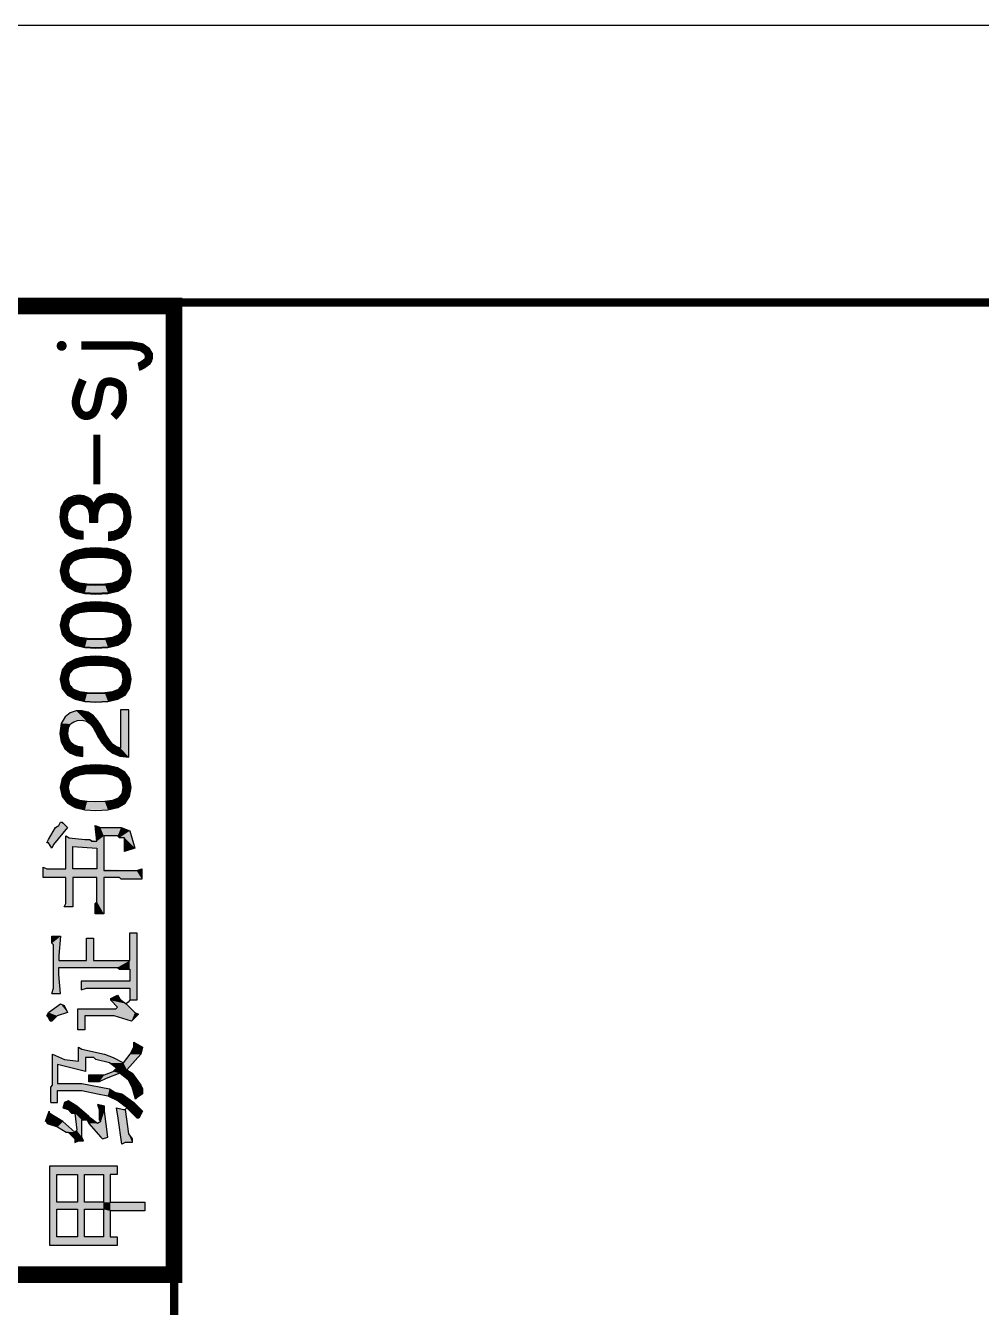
# Model space of a CAD drawing. Extents: x -42 to 819, y -365 to 844.
# Drawn here: x -12.2 to 22.33, y 787.91 to 834.22 of the extents above; entities that cross this region are included whole.
import ezdxf

# ---------------------------------------------------------------- set-up
doc = ezdxf.new("R2010")
doc.units = 0
doc.header["$MEASUREMENT"] = 0
doc.layers.get('0').update_dxf_attribs({"linetype": 'CONTINUOUS'})
for name, color, linetype in [('1', 2, 'CONTINUOUS'), ('2', 1, 'CONTINUOUS'), ('_TCC_NET_BORDER', 7, 'CONTINUOUS')]:
    doc.layers.add(name, color=color, linetype=linetype)

# ---------------------------------------------------------------- blocks, each defined once
blk = doc.blocks.new('ZZ')
at = {"color": 4, "const_width": 0.6}
blk.add_lwpolyline([(0, 0), (35, 0), (35, -18), (0, -18)], close=True, dxfattribs=at)
at = {"color": 1}
for points in [[(5.587, -13.358), (5.462, -13.42), (5.337, -13.795), (5.149, -14.108), (5.149, -14.17), (4.899, -14.42), (4.774, -14.42), (4.837, -14.545), (4.837, -14.733), (4.962, -14.67), (5.587, -14.67), (5.587, -14.858), (5.462, -14.92), (4.962, -15.358), (4.899, -15.42), (4.962, -15.608), (5.899, -15.483), (6.087, -15.483), (6.149, -15.233), (5.962, -15.295), (5.587, -15.295), (5.524, -15.358), (5.462, -15.233), (5.649, -14.983), (5.712, -14.92), (6.087, -14.483), (6.274, -14.17), (6.212, -14.045), (6.024, -13.983), (5.962, -14.17), (5.837, -14.295), (5.837, -14.42), (5.212, -14.483), (5.149, -14.42), (5.524, -13.983), (5.837, -13.483)], [(5.524, -13.358), (5.899, -13.483), (5.837, -13.483)], [(1.048, -13.509), (3.923, -13.509), (3.923, -13.509), (3.923, -14.446), (3.923, -14.446), (3.923, -15.384), (3.923, -15.384), (3.923, -15.946), (3.923, -15.946), (3.61, -15.946), (3.61, -15.946), (3.61, -15.696), (3.61, -15.696), (2.673, -15.696), (2.673, -15.696), (2.61, -15.696), (2.61, -15.696), (2.61, -16.634), (2.61, -16.634), (2.61, -16.946), (2.61, -16.946), (2.298, -16.946), (2.298, -16.946), (2.298, -16.009), (2.298, -16.009), (2.298, -15.696), (2.298, -15.696), (1.36, -15.696), (1.36, -15.696), (1.36, -15.946), (1.36, -15.946), (1.048, -15.946), (1.048, -15.946), (1.048, -15.009), (1.048, -15.009), (1.048, -14.071), (1.048, -14.071), (1.048, -13.571), (1.048, -13.571), (1.048, -13.509)], [(1.36, -13.759), (2.298, -13.759), (2.298, -13.759), (2.36, -13.759), (2.36, -13.759), (2.36, -14.509), (2.36, -14.509), (1.423, -14.509), (1.423, -14.509), (1.36, -14.509), (1.36, -14.509), (1.36, -13.821), (1.36, -13.821), (1.36, -13.759)], [(2.61, -13.759), (3.548, -13.759), (3.548, -13.759), (3.61, -13.759), (3.61, -13.759), (3.61, -14.509), (3.61, -14.509), (2.673, -14.509), (2.673, -14.509), (2.61, -14.509), (2.61, -14.509), (2.61, -13.821), (2.61, -13.821), (2.61, -13.759)], [(6.212, -13.545), (6.774, -13.545), (6.837, -13.608), (7.774, -13.608), (7.962, -13.608), (7.774, -14.045), (7.712, -14.545), (8.212, -14.545), (8.149, -14.67), (7.962, -15.483), (7.837, -15.795), (7.649, -16.17), (7.962, -16.42), (8.212, -16.545), (8.399, -16.545), (8.212, -16.858), (7.962, -16.795), (7.399, -16.295), (7.274, -16.483), (6.837, -16.795), (6.712, -16.858), (6.524, -16.858), (6.399, -16.67), (6.337, -16.608), (6.774, -16.483), (7.024, -16.358), (7.274, -16.045), (7.087, -15.545), (6.962, -15.295), (6.962, -14.92), (7.212, -14.92), (7.212, -15.483), (7.337, -15.795), (7.462, -15.92), (7.649, -15.67), (7.774, -15.17), (7.837, -15.108), (7.837, -14.795), (7.337, -14.795), (7.587, -13.795), (6.899, -13.795), (6.899, -14.67), (6.712, -15.67), (6.587, -15.858), (6.524, -16.108), (6.212, -16.545), (5.899, -16.858), (5.649, -16.733), (5.649, -16.67), (6.024, -16.295), (5.962, -16.233), (5.087, -16.358), (4.899, -16.483), (4.774, -16.483), (4.774, -16.233), (4.712, -16.108), (5.649, -15.983), (6.024, -15.92), (5.962, -16.17), (5.962, -16.233)], [(6.212, -13.545), (6.212, -13.795), (6.649, -13.795), (6.649, -14.67), (6.524, -15.233), (6.462, -15.608), (6.274, -15.983), (6.087, -16.233), (6.024, -16.295)], [(10.159, -13.588), (10.346, -13.65), (11.284, -13.65), (11.909, -13.65), (11.971, -13.588), (12.221, -13.588), (12.221, -13.9), (11.534, -13.838), (11.346, -13.838), (11.346, -14.775), (11.346, -14.838), (12.159, -14.838), (12.159, -15.088), (11.346, -15.088), (11.346, -16.025), (11.346, -16.4), (12.284, -16.4), (12.346, -16.4), (12.346, -16.65), (11.409, -16.65), (10.471, -16.65), (9.909, -16.65), (9.909, -16.4), (9.846, -16.338), (9.784, -16.275), (9.471, -16.588), (9.409, -16.713), (9.346, -16.65), (9.159, -16.463), (9.346, -15.838), (9.346, -14.9), (9.346, -14.775), (8.846, -14.775), (8.846, -14.525), (9.596, -14.525), (9.596, -15.463), (9.596, -15.9), (9.659, -15.963), (9.909, -15.713), (9.971, -15.713), (10.096, -15.963), (9.971, -16.025), (9.909, -16.088), (9.784, -16.275)], [(10.159, -13.588), (10.159, -13.9), (10.846, -13.838), (11.096, -13.838), (11.096, -14.775), (11.096, -15.713), (11.096, -15.963), (11.034, -16.025), (11.034, -16.4), (10.596, -16.4), (10.596, -15.463), (10.596, -14.65), (10.284, -14.65), (10.346, -14.838), (10.346, -15.775), (10.346, -16.4), (9.971, -16.4), (9.909, -16.4)], [(17.596, -13.886), (17.27, -13.956), (17.034, -14.146), (16.88, -14.43), (16.796, -14.782), (16.771, -15.171), (16.796, -15.61), (16.88, -15.965), (17.034, -16.232), (17.27, -16.394), (17.596, -16.45), (17.923, -16.39), (18.155, -16.228), (18.309, -15.962), (18.394, -15.607), (18.418, -15.168), (18.394, -14.778), (18.309, -14.427), (18.155, -14.142), (17.923, -13.953), (17.596, -13.882)], [(21.502, -13.886), (21.175, -13.956), (20.94, -14.146), (20.785, -14.43), (20.701, -14.782), (20.676, -15.171), (20.701, -15.61), (20.785, -15.965), (20.94, -16.232), (21.175, -16.394), (21.502, -16.45), (21.828, -16.39), (22.06, -16.228), (22.215, -15.962), (22.299, -15.607), (22.324, -15.168), (22.299, -14.778), (22.215, -14.427), (22.06, -14.142), (21.828, -13.953), (21.502, -13.882)], [(21.519, -13.886), (21.193, -13.956), (20.957, -14.146), (20.803, -14.43), (20.719, -14.782), (20.694, -15.171), (20.719, -15.61), (20.803, -15.965), (20.957, -16.232), (21.193, -16.394), (21.519, -16.45), (21.846, -16.39), (22.078, -16.228), (22.232, -15.962), (22.317, -15.607), (22.341, -15.168), (22.317, -14.778), (22.232, -14.427), (22.078, -14.142), (21.846, -13.953), (21.519, -13.882)], [(23.454, -13.886), (23.128, -13.956), (22.892, -14.146), (22.738, -14.43), (22.654, -14.782), (22.629, -15.171), (22.654, -15.61), (22.738, -15.965), (22.892, -16.232), (23.128, -16.394), (23.454, -16.45), (23.781, -16.39), (24.013, -16.228), (24.167, -15.962), (24.252, -15.607), (24.276, -15.168), (24.252, -14.778), (24.167, -14.427), (24.013, -14.142), (23.781, -13.953), (23.454, -13.882)], [(23.481, -13.886), (23.154, -13.956), (22.919, -14.146), (22.764, -14.43), (22.68, -14.782), (22.656, -15.171), (22.68, -15.61), (22.764, -15.965), (22.919, -16.232), (23.154, -16.394), (23.481, -16.45), (23.807, -16.39), (24.039, -16.228), (24.194, -15.962), (24.278, -15.607), (24.303, -15.168), (24.278, -14.778), (24.194, -14.427), (24.039, -14.142), (23.807, -13.953), (23.481, -13.882)], [(25.407, -13.886), (25.08, -13.956), (24.845, -14.146), (24.691, -14.43), (24.606, -14.782), (24.582, -15.171), (24.606, -15.61), (24.691, -15.965), (24.845, -16.232), (25.08, -16.394), (25.407, -16.45), (25.734, -16.39), (25.965, -16.228), (26.12, -15.962), (26.204, -15.607), (26.229, -15.168), (26.204, -14.778), (26.12, -14.427), (25.965, -14.142), (25.734, -13.953), (25.407, -13.882)], [(25.442, -13.886), (25.116, -13.956), (24.88, -14.146), (24.726, -14.43), (24.642, -14.782), (24.617, -15.171), (24.642, -15.61), (24.726, -15.965), (24.88, -16.232), (25.116, -16.394), (25.442, -16.45), (25.769, -16.39), (26.001, -16.228), (26.155, -15.962), (26.24, -15.607), (26.264, -15.168), (26.24, -14.778), (26.155, -14.427), (26.001, -14.142), (25.769, -13.953), (25.442, -13.882)], [(28.217, -15.677), (28.189, -15.477), (28.115, -15.322), (28.024, -15.21), (27.929, -15.136), (27.851, -15.098), (27.922, -15.055), (28.002, -14.989), (28.08, -14.89), (28.136, -14.75), (28.157, -14.567), (28.136, -14.381), (28.066, -14.195), (27.925, -14.03), (27.7, -13.914), (27.37, -13.872), (27.051, -13.921), (26.822, -14.055), (26.678, -14.248), (26.601, -14.476), (26.577, -14.715), (26.851, -14.715), (26.872, -14.536), (26.931, -14.381), (27.033, -14.255), (27.181, -14.174), (27.37, -14.146), (27.542, -14.17), (27.672, -14.23), (27.767, -14.325), (27.827, -14.437), (27.844, -14.564), (27.82, -14.718), (27.75, -14.824), (27.644, -14.894), (27.514, -14.929), (27.37, -14.94), (27.181, -14.94), (27.181, -15.245), (27.37, -15.245), (27.532, -15.259), (27.676, -15.301), (27.795, -15.386), (27.873, -15.512), (27.901, -15.691), (27.88, -15.863), (27.813, -16), (27.707, -16.102), (27.56, -16.169), (27.37, -16.19), (27.188, -16.162), (27.037, -16.084), (26.921, -15.965), (26.843, -15.814), (26.819, -15.635), (26.52, -15.635), (26.548, -15.863), (26.633, -16.084), (26.791, -16.274), (27.033, -16.401), (27.37, -16.45), (27.707, -16.404), (27.946, -16.292), (28.104, -16.12), (28.192, -15.905), (28.217, -15.674)], [(1.36, -14.759), (2.298, -14.759), (2.298, -14.759), (2.36, -14.759), (2.36, -14.759), (2.36, -15.446), (2.36, -15.446), (1.423, -15.446), (1.423, -15.446), (1.36, -15.446), (1.36, -15.446), (1.36, -14.821), (1.36, -14.821), (1.36, -14.759)], [(2.61, -14.759), (3.548, -14.759), (3.548, -14.759), (3.61, -14.759), (3.61, -14.759), (3.61, -15.446), (3.61, -15.446), (2.673, -15.446), (2.673, -15.446), (2.61, -15.446), (2.61, -15.446), (2.61, -14.821), (2.61, -14.821), (2.61, -14.759)]]:
    blk.add_lwpolyline(points, dxfattribs=at)
for points in [[(9.346, -13.4), (9.471, -13.463), (9.784, -13.9), (9.721, -14.025), (9.471, -14.15), (9.346, -13.775), (9.159, -13.588), (9.159, -13.525), (9.284, -13.463)], [(14.346, -13.275), (14.721, -13.275), (14.659, -13.4), (14.659, -14.088), (15.596, -14.088), (15.846, -14.088), (15.784, -14.213), (15.721, -14.775), (15.721, -14.963), (15.659, -15.025), (15.659, -15.213), (16.221, -15.15), (16.159, -15.338), (16.159, -16.088), (16.034, -16.4), (15.409, -16.588), (15.284, -16.213), (15.784, -16.213), (15.784, -16.025), (15.846, -15.963), (15.846, -15.463), (14.909, -15.463), (14.596, -15.463), (14.596, -16.4), (14.596, -16.65), (14.659, -16.838), (14.534, -16.838), (14.284, -16.838), (14.284, -16.088), (14.346, -16.025), (14.346, -15.463), (13.409, -15.463), (13.034, -15.463), (13.034, -15.15), (13.409, -15.15), (13.471, -15.213), (14.346, -15.213), (14.346, -14.338), (13.409, -14.338), (13.284, -14.338), (13.284, -14.025), (13.409, -14.088), (14.346, -14.088), (14.346, -13.338)], [(15.596, -13.4), (15.721, -13.463), (16.159, -13.713), (16.221, -13.838), (16.346, -13.9), (16.346, -13.963), (16.159, -14.15), (15.534, -13.65), (15.409, -13.588), (15.596, -13.463)], [(19.015, -16.067), (19.068, -15.916), (19.17, -15.782), (19.303, -15.667), (19.461, -15.565), (19.63, -15.47), (19.823, -15.365), (20.02, -15.238), (20.192, -15.084), (20.318, -14.901), (20.374, -14.683), (20.364, -14.469), (20.301, -14.251), (20.157, -14.062), (19.914, -13.925), (19.546, -13.872), (19.243, -13.921), (19.012, -14.051), (18.85, -14.237), (18.752, -14.462), (18.72, -14.701), (19.05, -14.701), (19.075, -14.525), (19.145, -14.378), (19.25, -14.262), (19.387, -14.188), (19.546, -14.163), (19.753, -14.188), (19.893, -14.262), (19.977, -14.374), (20.023, -14.515), (20.034, -14.683), (19.999, -14.841), (19.904, -14.968), (19.767, -15.073), (19.609, -15.164), (19.447, -15.252), (19.201, -15.403), (18.991, -15.579), (18.833, -15.786), (18.727, -16.046), (18.692, -16.372), (19.117, -16.372), (19.546, -16.372), (19.97, -16.372), (20.399, -16.372), (20.399, -16.067), (20.055, -16.067), (19.707, -16.067), (19.363, -16.067)], [(14.659, -14.338), (15.471, -14.338), (15.409, -15.213), (14.659, -15.213), (14.659, -14.4)], [(17.084, -15.168), (17.094, -14.859), (17.133, -14.592), (17.217, -14.378), (17.368, -14.237), (17.596, -14.188), (17.825, -14.237), (17.976, -14.378), (18.06, -14.592), (18.099, -14.859), (18.109, -15.168), (18.099, -15.501), (18.06, -15.772), (17.976, -15.979), (17.825, -16.109), (17.596, -16.155), (17.368, -16.109), (17.217, -15.979), (17.133, -15.772), (17.094, -15.501)], [(20.989, -15.168), (20.999, -14.859), (21.038, -14.592), (21.122, -14.378), (21.273, -14.237), (21.502, -14.188), (21.73, -14.237), (21.881, -14.378), (21.965, -14.592), (22.004, -14.859), (22.014, -15.168), (22.004, -15.501), (21.965, -15.772), (21.881, -15.979), (21.73, -16.109), (21.502, -16.155), (21.273, -16.109), (21.122, -15.979), (21.038, -15.772), (20.999, -15.501)], [(21.007, -15.168), (21.017, -14.859), (21.056, -14.592), (21.14, -14.378), (21.291, -14.237), (21.519, -14.188), (21.748, -14.237), (21.899, -14.378), (21.983, -14.592), (22.022, -14.859), (22.032, -15.168), (22.022, -15.501), (21.983, -15.772), (21.899, -15.979), (21.748, -16.109), (21.519, -16.155), (21.291, -16.109), (21.14, -15.979), (21.056, -15.772), (21.017, -15.501)], [(22.942, -15.168), (22.952, -14.859), (22.991, -14.592), (23.075, -14.378), (23.226, -14.237), (23.454, -14.188), (23.683, -14.237), (23.834, -14.378), (23.918, -14.592), (23.957, -14.859), (23.967, -15.168), (23.957, -15.501), (23.918, -15.772), (23.834, -15.979), (23.683, -16.109), (23.454, -16.155), (23.226, -16.109), (23.075, -15.979), (22.991, -15.772), (22.952, -15.501)], [(22.968, -15.168), (22.979, -14.859), (23.017, -14.592), (23.102, -14.378), (23.253, -14.237), (23.481, -14.188), (23.709, -14.237), (23.86, -14.378), (23.944, -14.592), (23.983, -14.859), (23.994, -15.168), (23.983, -15.501), (23.944, -15.772), (23.86, -15.979), (23.709, -16.109), (23.481, -16.155), (23.253, -16.109), (23.102, -15.979), (23.017, -15.772), (22.979, -15.501)], [(24.894, -15.168), (24.905, -14.859), (24.943, -14.592), (25.028, -14.378), (25.179, -14.237), (25.407, -14.188), (25.635, -14.237), (25.786, -14.378), (25.871, -14.592), (25.909, -14.859), (25.92, -15.168), (25.909, -15.501), (25.871, -15.772), (25.786, -15.979), (25.635, -16.109), (25.407, -16.155), (25.179, -16.109), (25.028, -15.979), (24.943, -15.772), (24.905, -15.501)], [(24.93, -15.168), (24.94, -14.859), (24.979, -14.592), (25.063, -14.378), (25.214, -14.237), (25.442, -14.188), (25.671, -14.237), (25.822, -14.378), (25.906, -14.592), (25.945, -14.859), (25.955, -15.168), (25.945, -15.501), (25.906, -15.772), (25.822, -15.979), (25.671, -16.109), (25.442, -16.155), (25.214, -16.109), (25.063, -15.979), (24.979, -15.772), (24.94, -15.501)]]:
    blk.add_lwpolyline(points, close=True, dxfattribs=at)
for points in [[(5.462, -13.42), (5.837, -13.483), (5.337, -13.795), (5.524, -13.983)], [(5.562, -13.37), (5.899, -13.483), (5.462, -13.42), (5.837, -13.483)], [(9.346, -13.775), (9.284, -13.463), (9.471, -13.463), (9.346, -13.4)], [(14.721, -13.275), (14.346, -13.275), (14.659, -13.4), (14.346, -16.025)], [(14.659, -13.4), (14.346, -16.025), (14.659, -15.213)], [(15.596, -13.4), (15.596, -13.463), (16.159, -13.713), (16.221, -13.838)], [(1.048, -13.509), (1.36, -13.759), (1.048, -15.946), (1.36, -15.946)], [(1.048, -13.509), (1.36, -13.759), (3.923, -13.509), (3.61, -13.759)], [(2.36, -13.759), (2.61, -13.759), (2.36, -15.446), (2.61, -15.446)], [(3.923, -13.509), (3.61, -13.759), (3.923, -15.946), (3.61, -15.946)], [(5.337, -13.795), (5.524, -13.983), (5.149, -14.108), (5.149, -14.42)], [(6.212, -13.545), (6.212, -13.795), (6.774, -13.545), (6.899, -13.795)], [(6.649, -13.795), (6.899, -13.795), (6.649, -14.67), (6.899, -14.67)], [(6.774, -13.545), (6.899, -13.795), (6.837, -13.608), (7.587, -13.795)], [(6.837, -13.608), (7.587, -13.795), (7.962, -13.608), (7.774, -14.045)], [(7.587, -13.795), (7.774, -14.045), (7.337, -14.795), (7.712, -14.545)], [(9.159, -13.588), (9.159, -13.525), (9.346, -13.775), (9.284, -13.463)], [(9.471, -13.463), (9.346, -13.775), (9.784, -13.9), (9.471, -14.15)], [(10.159, -13.588), (10.159, -13.9), (10.346, -13.65), (10.846, -13.838)], [(10.346, -13.65), (10.846, -13.838), (11.909, -13.65), (11.534, -13.838)], [(11.096, -13.838), (11.346, -13.838), (11.096, -15.963), (11.346, -16.4)], [(11.909, -13.65), (11.534, -13.838), (11.971, -13.588), (12.221, -13.9)], [(11.971, -13.588), (12.221, -13.9), (12.221, -13.588)], [(15.596, -13.463), (16.221, -13.838), (15.409, -13.588), (15.534, -13.65)], [(15.534, -13.65), (16.221, -13.838), (16.159, -14.15), (16.346, -13.9)], [(17.55, -13.894), (17.596, -14.188), (17.27, -13.956), (17.368, -14.237)], [(17.923, -13.953), (17.825, -14.237), (17.55, -13.894), (17.596, -14.188)], [(19.243, -13.921), (19.546, -14.163), (19.546, -13.872), (19.753, -14.188)], [(19.546, -13.872), (19.753, -14.188), (19.914, -13.925), (19.893, -14.262)], [(21.473, -13.894), (21.519, -14.188), (21.193, -13.956), (21.291, -14.237)], [(21.846, -13.953), (21.748, -14.237), (21.473, -13.894), (21.519, -14.188)], [(23.435, -13.894), (23.481, -14.188), (23.154, -13.956), (23.253, -14.237)], [(23.807, -13.953), (23.709, -14.237), (23.435, -13.894), (23.481, -14.188)], [(25.396, -13.894), (25.442, -14.188), (25.116, -13.956), (25.214, -14.237)], [(25.769, -13.953), (25.671, -14.237), (25.396, -13.894), (25.442, -14.188)], [(27.051, -13.921), (27.37, -14.146), (27.37, -13.872), (27.542, -14.17)], [(27.37, -13.872), (27.542, -14.17), (27.7, -13.914), (27.672, -14.23)], [(5.149, -14.17), (5.149, -14.42), (4.899, -14.42), (5.212, -14.483)], [(5.149, -14.108), (5.149, -14.42), (5.149, -14.17), (5.149, -14.42)], [(5.962, -14.17), (6.274, -14.17), (5.837, -14.295), (6.087, -14.483)], [(5.837, -14.295), (6.087, -14.483), (5.837, -14.42), (6.087, -14.483)], [(6.024, -13.983), (6.212, -14.045), (5.962, -14.17), (6.274, -14.17)], [(9.784, -13.9), (9.471, -14.15), (9.721, -14.025)], [(13.284, -14.025), (13.284, -14.338), (13.409, -14.088), (15.471, -14.338)], [(13.409, -14.088), (15.471, -14.338), (15.846, -14.088), (15.784, -14.213)], [(15.471, -14.338), (15.721, -14.963), (15.409, -15.213), (15.659, -15.213)], [(15.784, -14.213), (15.471, -14.338), (15.721, -14.963), (15.659, -15.025)], [(16.159, -14.15), (16.346, -13.9), (16.346, -13.963)], [(17.034, -14.146), (17.217, -14.378), (16.88, -14.43), (17.133, -14.592)], [(17.27, -13.956), (17.368, -14.237), (17.034, -14.146), (17.217, -14.378)], [(18.155, -14.142), (17.976, -14.378), (17.923, -13.953), (17.825, -14.237)], [(18.309, -14.427), (18.06, -14.592), (18.155, -14.142), (17.976, -14.378)], [(18.752, -14.462), (19.075, -14.525), (18.85, -14.237), (19.145, -14.378)], [(18.85, -14.237), (19.145, -14.378), (19.012, -14.051), (19.25, -14.262)], [(19.012, -14.051), (19.25, -14.262), (19.243, -13.921), (19.546, -14.163)], [(19.914, -13.925), (19.893, -14.262), (20.157, -14.062), (20.023, -14.515)], [(20.301, -14.251), (20.034, -14.683), (20.364, -14.469), (19.999, -14.841)], [(20.157, -14.062), (20.023, -14.515), (20.301, -14.251), (20.034, -14.683)], [(20.957, -14.146), (21.14, -14.378), (20.803, -14.43), (21.056, -14.592)], [(21.193, -13.956), (21.291, -14.237), (20.957, -14.146), (21.14, -14.378)], [(22.078, -14.142), (21.899, -14.378), (21.846, -13.953), (21.748, -14.237)], [(22.232, -14.427), (21.983, -14.592), (22.078, -14.142), (21.899, -14.378)], [(22.919, -14.146), (23.102, -14.378), (22.764, -14.43), (23.017, -14.592)], [(23.154, -13.956), (23.253, -14.237), (22.919, -14.146), (23.102, -14.378)], [(24.039, -14.142), (23.86, -14.378), (23.807, -13.953), (23.709, -14.237)], [(24.194, -14.427), (23.944, -14.592), (24.039, -14.142), (23.86, -14.378)], [(24.88, -14.146), (25.063, -14.378), (24.726, -14.43), (24.979, -14.592)], [(25.116, -13.956), (25.214, -14.237), (24.88, -14.146), (25.063, -14.378)], [(26.001, -14.142), (25.822, -14.378), (25.769, -13.953), (25.671, -14.237)], [(26.155, -14.427), (25.906, -14.592), (26.001, -14.142), (25.822, -14.378)], [(26.601, -14.476), (26.872, -14.536), (26.678, -14.248), (27.033, -14.255)], [(26.678, -14.248), (27.033, -14.255), (26.822, -14.055), (27.181, -14.174)], [(26.822, -14.055), (27.181, -14.174), (27.051, -13.921), (27.37, -14.146)], [(27.7, -13.914), (27.672, -14.23), (27.925, -14.03), (27.767, -14.325)], [(27.925, -14.03), (27.767, -14.325), (28.066, -14.195), (27.844, -14.564)], [(28.066, -14.195), (27.844, -14.564), (28.157, -14.567), (27.844, -14.564)], [(1.36, -14.509), (1.36, -14.759), (3.61, -14.509), (3.61, -14.759)], [(4.899, -14.42), (5.212, -14.483), (4.774, -14.42), (4.837, -14.545)], [(4.837, -14.545), (5.212, -14.483), (4.837, -14.733), (4.962, -14.67)], [(4.962, -14.67), (5.212, -14.483), (5.587, -14.67), (5.837, -14.42)], [(5.837, -14.42), (5.587, -14.67), (5.712, -14.92), (5.587, -14.858)], [(5.837, -14.42), (5.712, -14.92), (6.087, -14.483)], [(6.649, -14.67), (6.899, -14.67), (6.462, -15.608), (6.712, -15.67)], [(7.712, -14.545), (7.337, -14.795), (8.212, -14.545), (8.149, -14.67)], [(8.149, -14.67), (7.337, -14.795), (8.149, -14.67), (7.837, -14.795)], [(8.149, -14.67), (7.837, -14.795), (7.962, -15.483), (7.837, -15.108)], [(8.846, -14.525), (8.846, -14.775), (9.596, -14.525), (9.346, -14.775)], [(9.596, -14.525), (9.346, -14.775), (9.596, -15.9), (9.346, -15.838)], [(10.284, -14.65), (10.596, -14.65), (10.346, -14.838), (10.596, -16.4)], [(16.88, -14.43), (17.133, -14.592), (16.796, -14.782), (17.094, -14.859)], [(16.796, -14.782), (17.094, -14.859), (16.796, -15.61), (17.094, -15.501)], [(18.394, -14.778), (18.099, -14.859), (18.309, -14.427), (18.06, -14.592)], [(18.418, -15.168), (18.109, -15.168), (18.394, -14.778), (18.099, -14.859)], [(18.72, -14.701), (19.05, -14.701), (18.752, -14.462), (19.075, -14.525)], [(19.999, -14.841), (20.364, -14.469), (19.999, -14.841), (20.374, -14.683)], [(19.999, -14.841), (20.374, -14.683), (19.999, -14.841), (20.318, -14.901)], [(20.803, -14.43), (21.056, -14.592), (20.719, -14.782), (21.017, -14.859)], [(20.719, -14.782), (21.017, -14.859), (20.719, -15.61), (21.017, -15.501)], [(22.317, -14.778), (22.022, -14.859), (22.232, -14.427), (21.983, -14.592)], [(22.341, -15.168), (22.032, -15.168), (22.317, -14.778), (22.022, -14.859)], [(22.764, -14.43), (23.017, -14.592), (22.68, -14.782), (22.979, -14.859)], [(22.68, -14.782), (22.979, -14.859), (22.68, -15.61), (22.979, -15.501)], [(24.278, -14.778), (23.983, -14.859), (24.194, -14.427), (23.944, -14.592)], [(24.303, -15.168), (23.994, -15.168), (24.278, -14.778), (23.983, -14.859)], [(24.726, -14.43), (24.979, -14.592), (24.642, -14.782), (24.94, -14.859)], [(24.642, -14.782), (24.94, -14.859), (24.642, -15.61), (24.94, -15.501)], [(26.24, -14.778), (25.945, -14.859), (26.155, -14.427), (25.906, -14.592)], [(26.264, -15.168), (25.955, -15.168), (26.24, -14.778), (25.945, -14.859)], [(26.577, -14.715), (26.851, -14.715), (26.601, -14.476), (26.872, -14.536)], [(28.136, -14.75), (27.82, -14.718), (28.002, -14.989), (27.75, -14.824)], [(28.157, -14.567), (27.844, -14.564), (28.136, -14.75), (27.82, -14.718)], [(5.462, -14.92), (5.462, -15.233), (4.899, -15.42), (4.962, -15.608)], [(4.962, -15.608), (5.462, -15.233), (5.899, -15.483), (5.524, -15.358)], [(5.587, -14.858), (5.712, -14.92), (5.462, -14.92), (5.462, -15.233)], [(6.087, -15.483), (5.587, -15.295), (6.149, -15.233), (5.962, -15.295)], [(6.962, -14.92), (7.212, -14.92), (6.962, -15.295), (7.212, -15.483)], [(7.837, -15.795), (7.774, -15.17), (7.649, -16.17), (7.649, -15.67)], [(7.962, -15.483), (7.837, -15.108), (7.837, -15.795), (7.774, -15.17)], [(10.346, -14.838), (10.596, -16.4), (10.346, -16.4)], [(11.346, -14.838), (11.346, -15.088), (12.159, -14.838), (12.159, -15.088)], [(13.034, -15.463), (13.034, -15.15), (13.409, -15.15)], [(13.409, -15.15), (13.409, -15.15), (13.034, -15.463), (13.471, -15.213)], [(13.034, -15.463), (13.471, -15.213), (15.846, -15.463), (15.659, -15.213)], [(14.659, -15.213), (14.659, -15.213), (14.6, -16.518), (14.284, -16.088)], [(15.846, -15.463), (15.659, -15.213), (16.159, -15.338), (16.221, -15.15)], [(18.394, -15.607), (18.099, -15.501), (18.418, -15.168), (18.109, -15.168)], [(19.447, -15.252), (19.63, -15.47), (19.201, -15.403), (19.303, -15.667)], [(19.609, -15.164), (19.823, -15.365), (19.447, -15.252), (19.63, -15.47)], [(19.767, -15.073), (20.02, -15.238), (19.609, -15.164), (19.823, -15.365)], [(19.904, -14.968), (20.192, -15.084), (19.767, -15.073), (20.02, -15.238)], [(19.999, -14.841), (20.318, -14.901), (19.904, -14.968), (20.192, -15.084)], [(22.317, -15.607), (22.022, -15.501), (22.341, -15.168), (22.032, -15.168)], [(24.278, -15.607), (23.983, -15.501), (24.303, -15.168), (23.994, -15.168)], [(26.24, -15.607), (25.945, -15.501), (26.264, -15.168), (25.955, -15.168)], [(27.181, -14.94), (27.181, -15.245), (27.514, -14.929), (27.532, -15.259)], [(27.851, -15.098), (27.644, -14.894), (27.851, -15.098), (27.514, -14.929)], [(27.514, -14.929), (27.532, -15.259), (27.851, -15.098), (27.676, -15.301)], [(28.002, -14.989), (27.75, -14.824), (27.851, -15.098), (27.644, -14.894)], [(27.851, -15.098), (27.676, -15.301), (28.024, -15.21), (27.795, -15.386)], [(28.024, -15.21), (27.795, -15.386), (28.189, -15.477), (27.873, -15.512)], [(1.36, -15.446), (1.36, -15.696), (3.61, -15.446), (3.61, -15.696)], [(2.36, -15.446), (2.61, -15.446), (2.298, -15.696), (2.61, -15.696)], [(2.298, -15.696), (2.61, -15.696), (2.298, -16.946), (2.61, -16.946)], [(5.899, -15.483), (5.524, -15.358), (6.087, -15.483), (5.587, -15.295)], [(6.462, -15.608), (6.712, -15.67), (6.274, -15.983), (6.587, -15.858)], [(6.962, -15.295), (7.212, -15.483), (7.274, -16.045), (7.337, -15.795)], [(7.649, -16.17), (7.649, -15.67), (7.649, -16.17), (7.462, -15.92)], [(9.471, -16.588), (9.659, -15.963), (9.784, -16.275), (9.909, -15.713)], [(9.784, -16.275), (9.909, -15.713), (9.971, -16.025), (9.971, -15.713)], [(9.971, -16.025), (9.971, -15.713), (10.096, -15.963)], [(15.846, -15.463), (16.159, -15.338), (15.846, -15.963), (16.159, -16.088)], [(16.796, -15.61), (17.094, -15.501), (16.88, -15.965), (17.133, -15.772)], [(18.309, -15.962), (18.06, -15.772), (18.394, -15.607), (18.099, -15.501)], [(18.991, -15.579), (19.17, -15.782), (18.833, -15.786), (19.068, -15.916)], [(19.201, -15.403), (19.303, -15.667), (18.991, -15.579), (19.17, -15.782)], [(20.719, -15.61), (21.017, -15.501), (20.803, -15.965), (21.056, -15.772)], [(22.232, -15.962), (21.983, -15.772), (22.317, -15.607), (22.022, -15.501)], [(22.68, -15.61), (22.979, -15.501), (22.764, -15.965), (23.017, -15.772)], [(24.194, -15.962), (23.944, -15.772), (24.278, -15.607), (23.983, -15.501)], [(24.642, -15.61), (24.94, -15.501), (24.726, -15.965), (24.979, -15.772)], [(26.155, -15.962), (25.906, -15.772), (26.24, -15.607), (25.945, -15.501)], [(26.548, -15.863), (26.819, -15.635), (26.52, -15.635)], [(26.633, -16.084), (26.843, -15.814), (26.548, -15.863), (26.819, -15.635)], [(28.216, -15.676), (27.901, -15.691), (28.192, -15.905), (27.813, -16)], [(28.189, -15.477), (27.873, -15.512), (28.216, -15.676), (27.901, -15.691)], [(4.712, -16.108), (6.024, -15.92), (4.774, -16.233), (5.962, -16.233)], [(6.274, -15.983), (6.524, -16.108), (6.024, -16.295), (6.212, -16.545)], [(6.274, -15.983), (6.587, -15.858), (6.274, -15.983), (6.524, -16.108)], [(7.399, -16.295), (7.274, -16.045), (7.274, -16.483), (7.024, -16.358)], [(7.274, -16.045), (7.337, -15.795), (7.274, -16.045), (7.462, -15.92)], [(7.649, -16.17), (7.462, -15.92), (7.399, -16.295), (7.274, -16.045)], [(7.274, -16.045), (7.462, -15.92), (7.399, -16.295), (7.649, -16.17)], [(7.399, -16.295), (7.649, -16.17), (7.962, -16.795), (7.962, -16.42)], [(9.596, -15.9), (9.346, -15.838), (9.659, -15.963), (9.159, -16.463)], [(9.659, -15.963), (9.159, -16.463), (9.659, -15.963), (9.471, -16.588)], [(9.659, -15.963), (9.471, -16.588), (9.409, -16.713)], [(11.096, -15.963), (11.346, -16.4), (11.034, -16.025), (11.034, -16.4)], [(14.6, -16.518), (14.284, -16.088), (14.596, -16.65), (14.284, -16.838)], [(15.784, -16.025), (16.034, -16.4), (15.784, -16.213), (15.409, -16.588)], [(15.846, -15.963), (16.159, -16.088), (15.784, -16.025), (16.034, -16.4)], [(16.88, -15.965), (17.133, -15.772), (17.034, -16.232), (17.217, -15.979)], [(17.034, -16.232), (17.217, -15.979), (17.27, -16.394), (17.368, -16.109)], [(17.27, -16.394), (17.368, -16.109), (17.596, -16.45), (17.596, -16.155)], [(17.596, -16.45), (17.596, -16.155), (17.923, -16.39), (17.825, -16.109)], [(17.923, -16.39), (17.825, -16.109), (18.155, -16.228), (17.976, -15.979)], [(18.155, -16.228), (17.976, -15.979), (18.309, -15.962), (18.06, -15.772)], [(18.727, -16.046), (19.015, -16.067), (18.692, -16.372), (19.015, -16.067)], [(18.692, -16.372), (19.015, -16.067), (20.399, -16.372), (20.399, -16.067)], [(18.833, -15.786), (19.068, -15.916), (18.727, -16.046), (19.015, -16.067)], [(20.803, -15.965), (21.056, -15.772), (20.957, -16.232), (21.14, -15.979)], [(20.957, -16.232), (21.14, -15.979), (21.193, -16.394), (21.291, -16.109)], [(21.193, -16.394), (21.291, -16.109), (21.519, -16.45), (21.519, -16.155)], [(21.519, -16.45), (21.519, -16.155), (21.846, -16.39), (21.748, -16.109)], [(21.846, -16.39), (21.748, -16.109), (22.078, -16.228), (21.899, -15.979)], [(22.078, -16.228), (21.899, -15.979), (22.232, -15.962), (21.983, -15.772)], [(22.764, -15.965), (23.017, -15.772), (22.919, -16.232), (23.102, -15.979)], [(22.919, -16.232), (23.102, -15.979), (23.154, -16.394), (23.253, -16.109)], [(23.154, -16.394), (23.253, -16.109), (23.481, -16.45), (23.481, -16.155)], [(23.481, -16.45), (23.481, -16.155), (23.807, -16.39), (23.709, -16.109)], [(23.807, -16.39), (23.709, -16.109), (24.039, -16.228), (23.86, -15.979)], [(24.039, -16.228), (23.86, -15.979), (24.194, -15.962), (23.944, -15.772)], [(24.726, -15.965), (24.979, -15.772), (24.88, -16.232), (25.063, -15.979)], [(24.88, -16.232), (25.063, -15.979), (25.116, -16.394), (25.214, -16.109)], [(25.116, -16.394), (25.214, -16.109), (25.442, -16.45), (25.442, -16.155)], [(25.442, -16.45), (25.442, -16.155), (25.769, -16.39), (25.671, -16.109)], [(25.769, -16.39), (25.671, -16.109), (26.001, -16.228), (25.822, -15.979)], [(26.001, -16.228), (25.822, -15.979), (26.155, -15.962), (25.906, -15.772)], [(26.791, -16.274), (26.921, -15.965), (26.633, -16.084), (26.843, -15.814)], [(27.033, -16.401), (27.037, -16.084), (26.791, -16.274), (26.921, -15.965)], [(27.233, -16.419), (27.188, -16.162), (27.033, -16.401), (27.037, -16.084)], [(27.37, -16.45), (27.37, -16.19), (27.233, -16.419), (27.188, -16.162)], [(27.477, -16.447), (27.56, -16.169), (27.37, -16.45), (27.37, -16.19)], [(27.707, -16.404), (27.56, -16.169), (27.477, -16.447), (27.56, -16.169)], [(27.946, -16.292), (27.707, -16.102), (27.707, -16.404), (27.56, -16.169)], [(28.192, -15.905), (27.813, -16), (28.104, -16.12), (27.707, -16.102)], [(28.104, -16.12), (27.707, -16.102), (27.946, -16.292), (27.707, -16.102)], [(4.774, -16.233), (5.962, -16.233), (4.774, -16.483), (5.087, -16.358)], [(4.774, -16.483), (5.087, -16.358), (4.899, -16.483)], [(6.024, -16.295), (6.212, -16.545), (5.649, -16.67), (5.899, -16.858)], [(5.649, -16.67), (5.899, -16.858), (5.649, -16.733)], [(6.524, -16.858), (6.514, -16.568), (6.337, -16.608), (6.399, -16.67)], [(6.337, -16.608), (6.337, -16.608), (6.337, -16.608), (6.514, -16.568)], [(6.514, -16.568), (6.399, -16.67), (6.337, -16.608)], [(6.337, -16.608), (6.399, -16.67), (6.337, -16.608)], [(6.712, -16.858), (6.774, -16.483), (6.524, -16.858), (6.514, -16.568)], [(7.274, -16.483), (7.024, -16.358), (6.712, -16.858), (6.774, -16.483)], [(7.962, -16.795), (7.962, -16.42), (8.212, -16.858), (8.212, -16.545)], [(8.212, -16.858), (8.212, -16.545), (8.399, -16.545)], [(9.159, -16.463), (9.453, -16.58), (9.409, -16.713)], [(9.909, -16.4), (9.909, -16.65), (12.346, -16.4), (12.346, -16.65)], [(14.596, -16.65), (14.284, -16.838), (14.659, -16.838)], [(15.784, -16.213), (15.409, -16.588), (15.284, -16.213)]]:
    blk.add_solid(points, dxfattribs=at)
at = {"layer": '_TCC_NET_BORDER', "color": 1, "const_width": 0.18}
blk.add_lwpolyline([(33.468, -13.94, 1), (33.648, -13.94, 1)], format="xyb", close=True, dxfattribs=at)
at = {"layer": '_TCC_NET_BORDER', "color": 1}
for points, const_width in [([(32.328, -14.704), (32.099, -14.606), (31.911, -14.536), (31.758, -14.489), (31.636, -14.462), (31.538, -14.452), (31.46, -14.454), (31.396, -14.465), (31.342, -14.482), (31.292, -14.501), (31.247, -14.522), (31.205, -14.545), (31.168, -14.57), (31.135, -14.596), (31.106, -14.624), (31.082, -14.654), (31.062, -14.685), (31.047, -14.717), (31.037, -14.75), (31.03, -14.784), (31.027, -14.819), (31.028, -14.853), (31.032, -14.886), (31.039, -14.919), (31.049, -14.95), (31.061, -14.979), (31.075, -15.007), (31.092, -15.033), (31.11, -15.057), (31.132, -15.079), (31.155, -15.101), (31.181, -15.12), (31.208, -15.138), (31.238, -15.155), (31.27, -15.17), (31.303, -15.184), (31.338, -15.197), (31.374, -15.208), (31.41, -15.219), (31.447, -15.229), (31.483, -15.238), (31.52, -15.246), (31.557, -15.254), (31.594, -15.261), (31.632, -15.269), (31.671, -15.276), (31.711, -15.283), (31.752, -15.291), (31.795, -15.299), (31.84, -15.308), (31.886, -15.318), (31.932, -15.329), (31.978, -15.341), (32.022, -15.355), (32.063, -15.37), (32.101, -15.387), (32.136, -15.405), (32.165, -15.425), (32.189, -15.448), (32.21, -15.471), (32.226, -15.496), (32.24, -15.522), (32.25, -15.549), (32.257, -15.576), (32.262, -15.603), (32.266, -15.63), (32.268, -15.658), (32.268, -15.685), (32.267, -15.711), (32.264, -15.737), (32.261, -15.763), (32.256, -15.788), (32.251, -15.812), (32.245, -15.836), (32.238, -15.858), (32.23, -15.88), (32.222, -15.901), (32.213, -15.921), (32.203, -15.941), (32.192, -15.961), (32.18, -15.979), (32.167, -15.998), (32.153, -16.016), (32.139, -16.033), (32.123, -16.05), (32.107, -16.065), (32.089, -16.079), (32.071, -16.091), (32.051, -16.102), (32.03, -16.112), (32.008, -16.119), (31.985, -16.125), (31.96, -16.13), (31.933, -16.135), (31.905, -16.138), (31.874, -16.14), (31.841, -16.143), (31.806, -16.145), (31.769, -16.146), (31.731, -16.148), (31.693, -16.148), (31.654, -16.148), (31.615, -16.147), (31.577, -16.144), (31.541, -16.141), (31.507, -16.136), (31.474, -16.129), (31.442, -16.121), (31.412, -16.111), (31.382, -16.1), (31.352, -16.087), (31.322, -16.071), (31.291, -16.054), (31.26, -16.035), (31.227, -16.014), (31.193, -15.989), (31.157, -15.962), (31.119, -15.931), (31.078, -15.895), (31.035, -15.855), (30.989, -15.81)], 0.3), ([(33.565, -14.646), (33.565, -16.502), (33.507, -16.825), (33.38, -17.009), (33.242, -17.09), (33.127, -17.09), (33.046, -17.067), (32.988, -17.032), (32.93, -16.951), (32.873, -16.871), (32.815, -16.767), (32.803, -16.709)], 0.3), ([(28.549, -15.211), (30.344, -15.211)], 0.25)]:
    blk.add_lwpolyline(points, dxfattribs=dict(at, const_width=const_width))

msp = doc.modelspace()

# ---------------------------------------------------------------- linework, layer by layer
at = {"layer": '1'}
msp.add_line((809.15826, 834.22067), (-31.84174, 834.22067), dxfattribs=at)
at = {"layer": '2', "const_width": 0.3}
for points in [[(-6.84174, 824.22067), (-6.84174, -344.77933)], [(799.15826, 824.22067), (-6.84174, 824.22067)]]:
    msp.add_lwpolyline(points, dxfattribs=at)

# ---------------------------------------------------------------- block references
at = {"layer": '2', "rotation": 90}
msp.add_blockref('ZZ', (-24.84174, 789.09373), dxfattribs=at)

doc.saveas('drawing.dxf')
